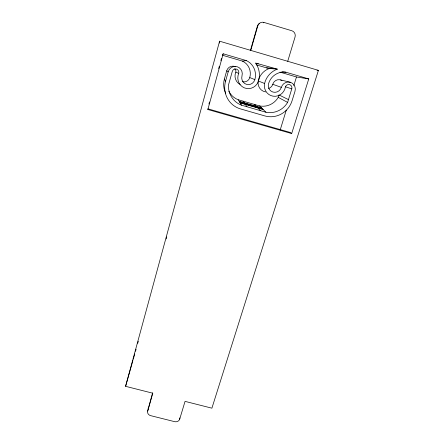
<?xml version="1.0" encoding="UTF-8"?>
<svg xmlns="http://www.w3.org/2000/svg" width="444" height="444" viewBox="0 0 444 444"><rect width="100%" height="100%" fill="white"/><g stroke="black" fill="none" stroke-linecap="round" stroke-linejoin="round"><path stroke-width="0.67" d="M152.619 392.851L147.669 411.105A4.146 3.68 6.7 0 0 150.666 415.651L174.647 421.661A4.129 3.663 4.3 0 0 179.692 419.142L179.826 417.871M219.375 43.062L219.586 41.192L318.42 70.357L211.899 408.175L185.054 401.376L179.692 419.142M291.68 133.561L207.853 109.507L207.986 108.847L290.598 132.562L291.68 133.561L308.752 78.927L285.914 72.217L281.951 71.762M147.669 411.105L152.786 393.206L125.58 386.319L219.586 41.192M137.74 343.273L138.289 341.269M166.184 238.939L166.728 236.935M208.924 104.013L209.474 102.009M218.67 68.576L219.219 66.567M220.873 60.55L221.428 58.541M207.853 109.507L223.188 53.785L246.353 60.595A15.94 15.457 -80.5 0 1 254.845 79.62A6.904 6.693 -77.1 0 1 246.514 84.36A6.904 6.693 -77.1 0 1 241.997 75.874A7.415 7.187 -82.4 0 0 237.107 66.705A7.415 7.187 -82.4 0 0 228.188 71.839L225.541 81.324A22.511 21.9 -76.1 0 0 240.437 108.891L264.857 115.928A22.455 21.767 -66.3 0 0 292.096 100.677L294.977 91.336A7.37 7.098 -63.7 0 0 290.315 82.284L280.519 79.876M225.746 93.284A19.525 18.987 -78.2 0 1 224.392 79.043L226.684 70.824A6.421 6.227 -83.4 0 1 235.425 66.778M125.58 386.319L132.9 360.522M133.272 359.202L134.776 353.912M135.525 351.265L136.092 349.278M250.416 50.538L257.326 26.346A5.078 4.823 -79 0 1 259.673 23.293M250.771 50.394L257.759 25.941A5.134 4.873 -78.9 0 1 263.858 22.394L291.863 30.758A5.117 4.845 -72.5 0 1 295.032 37.052L287.718 61.294M228.815 91.214A18.087 17.577 -77.7 0 0 238.25 99.767L259.485 105.9A18.049 17.499 -70.2 0 0 278.244 97.353L278.799 95.532M277.361 69.147L255.55 63.031A19.969 19.364 -80.5 0 1 258.28 81.663A10.95 10.612 -77.1 0 1 244.261 87.818A10.95 10.612 -77.1 0 1 238.722 73.371A3.463 3.358 -82.4 0 0 236.441 69.098A3.463 3.358 -82.4 0 0 232.273 71.49L228.416 85.226A20.857 20.274 -75.6 0 0 241.503 105.189L265.956 112.243A20.813 20.163 -67.2 0 0 287.618 102.414L291.775 88.867A3.441 3.313 -64 0 0 289.599 84.643A3.441 3.313 -64 0 0 285.409 87.007A10.917 10.545 -67.6 0 1 272.982 96.17A10.917 10.545 -67.6 0 1 264.58 83.489L258.225 80.919A17.227 16.633 -67.9 0 1 269.258 68.487L277.361 69.147A19.88 19.164 -65.1 0 0 264.58 83.489M280.186 129.97L286.297 110.095M293.828 85.581L296.475 76.967L308.752 78.927M222.627 54.729L223.188 53.785M257.326 26.346L257.759 25.941M263.359 22.838L263.858 22.394M222.344 55.2L242.396 61.089L246.353 60.595M255.894 63.847L258.364 63.819M317.06 70.274L318.42 70.357M256.721 65.013L266.533 67.86L274.214 68.415M266.533 67.86L269.258 68.487M239.394 101.665L261.755 108.125M239.211 101.365L261.394 107.775M239.921 102.547L262.804 109.157M240.11 102.869L263.187 109.529M279.97 72.122L296.475 76.967M285.542 86.819L291.775 88.867M268.515 88.406A5.966 5.766 -70.3 0 0 272.755 84.277L281.335 87.357A7.37 7.098 -63.7 0 1 290.315 82.284M242.396 61.089A13.814 13.387 -81.8 0 1 249.778 77.567L254.845 79.62M234.648 68.842A2.997 2.908 -83.4 0 1 235.808 72.15L238.722 73.371M278.982 94.927L288.478 99.623M278.244 97.353L287.618 102.414M226.684 70.824L228.188 71.839M259.485 105.9L265.956 112.243M254.773 104.54L256.471 106.349M258.069 108.053L260.534 110.684M256.798 106.682L257.725 107.687M242.979 101.132L244.15 102.792M244.372 103.102L245.016 104.018M245.249 104.351L246.947 106.76M238.25 99.767L241.503 105.189M224.392 79.043L225.541 81.324M249.778 77.567A5.983 5.8 -78.9 0 1 242.574 81.679M272.755 84.277A6.388 6.161 -66.6 0 1 281.99 80.536M240.165 84.465A9.485 9.196 -78.9 0 1 235.808 72.15M265.545 91.925A9.463 9.146 -70.3 0 1 258.225 80.919M281.335 87.357A6.882 6.649 -67.6 0 1 272.982 92.069A6.882 6.649 -67.6 0 1 268.565 83.627A15.867 15.296 -65.1 0 1 285.914 72.217M148.168 408.924A4.113 3.652 6.7 0 1 148.296 407.981"/></g></svg>
